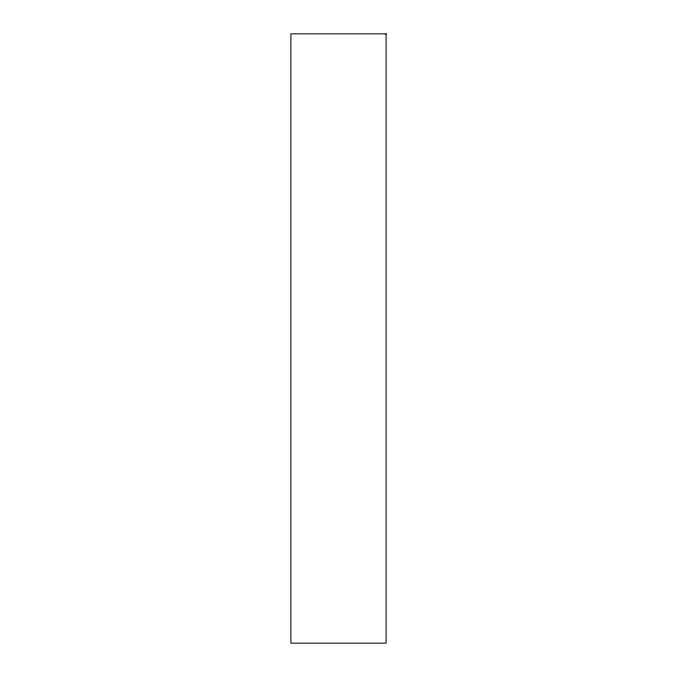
<?xml version="1.0" encoding="UTF-8"?>
<svg xmlns="http://www.w3.org/2000/svg" width="677" height="677" viewBox="0 0 677 677"><rect width="100%" height="100%" fill="white"/><g stroke="black" fill="none" stroke-linecap="round" stroke-linejoin="round"><path stroke-width="1.02" d="M386.102 33.85L290.898 33.85L290.898 643.15L386.102 643.15L386.102 33.85"/></g></svg>
